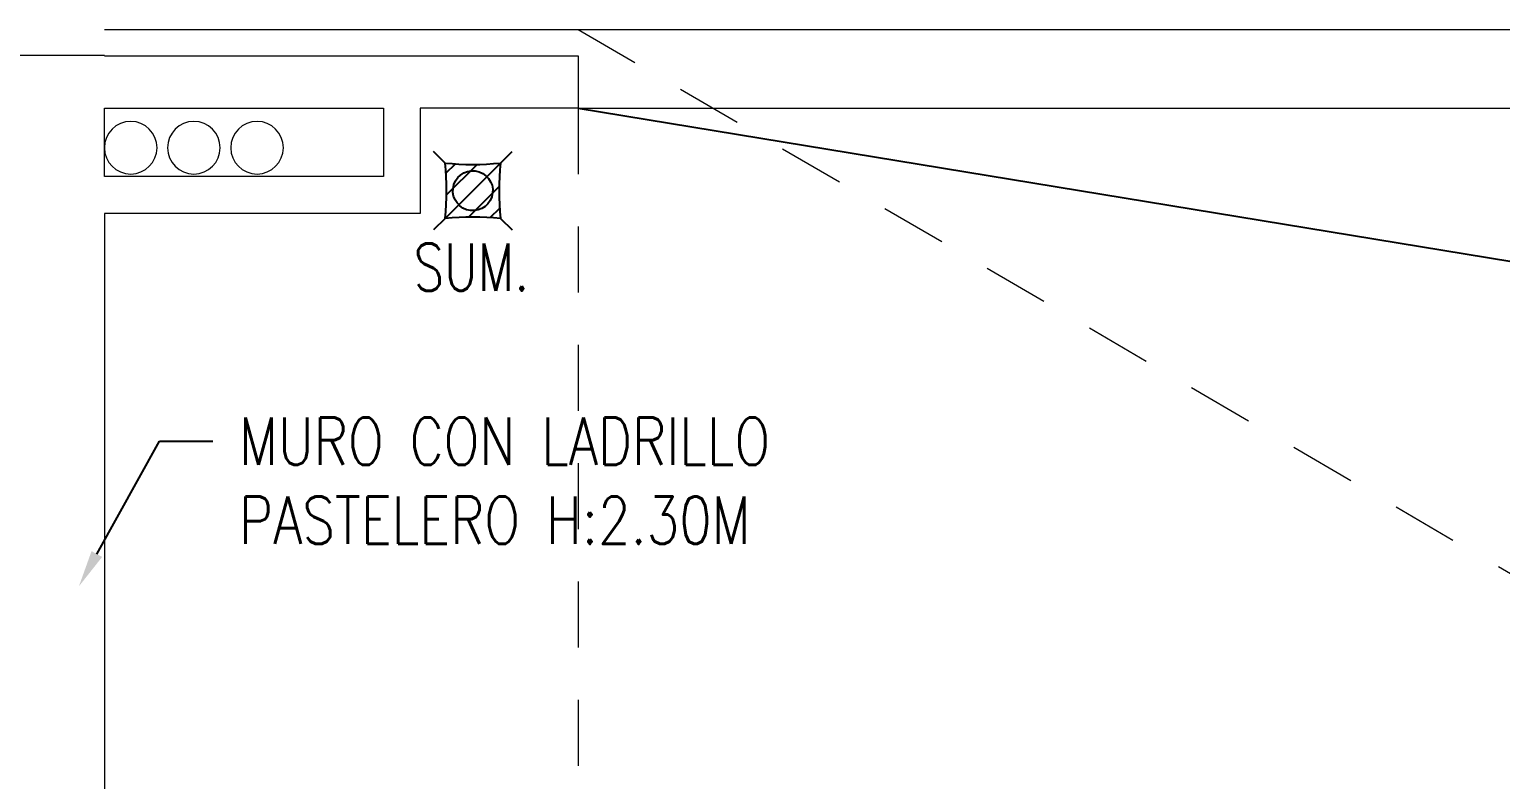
# Model space of a CAD drawing. Header units: millimetres. Extents: x -3 to 53, y -110 to 39.
# Drawn here: x 39.558 to 42.353, y -43.084 to -41.657 of the extents above; entities that cross this region are included whole.
import ezdxf
from ezdxf import colors
from ezdxf.entities.mleader import LeaderData, LeaderLine
from ezdxf.math import Vec2, Vec3

# ---------------------------------------------------------------- set-up
doc = ezdxf.new("R2010")
doc.units = ezdxf.units.MM
doc.linetypes.add('HIDDEN2', pattern=[0.1875, 0.125, -0.0625])
for name, color, linetype in [('A-MURO BAJO', 8, 'Continuous'), ('A-PROYECCIONES', 8, 'HIDDEN2'), ('A-TEXTO-INDICACIONES', 8, 'Continuous'), ('DLP_MOBILIARIO', 8, 'Continuous')]:
    doc.layers.add(name, color=color, linetype=linetype)
doc.layers.add('DLP_MURO ALTO', color=8, linetype='Continuous', lineweight=20)
doc.styles.add('ROMANS', font='ROMANS.shx', dxfattribs={"oblique": 10})
doc.styles.add('TXT_COTAS', font='romans.shx', dxfattribs={"width": 0.8})

# ---------------------------------------------------------------- blocks, each defined once
blk = doc.blocks.new('*U254')
at = {"color": 8}
for p, q in [((-0.0526, 0.0526), (-0.0746, 0.0746)), ((0.0526, 0.0526), (0.0746, 0.0746)), ((-0.0526, -0.0526), (0.0526, 0.0526)), ((-0.051, 0.0331), (-0.0331, 0.051)), ((-0.0501, -0.008), (0.008, 0.05)), ((-0.008, -0.05), (0.0501, 0.008)), ((-0.0526, -0.0526), (-0.0746, -0.0746)), ((0.0331, -0.051), (0.051, -0.0331)), ((0.0526, -0.0526), (0.0746, -0.0746))]:
    blk.add_line(p, q, dxfattribs=at)
for centre, major_axis, start_param, end_param in [((0, 0.5882), (0.1673, 0.5115), 3.359812, 3.55544), ((-0.5912, 0), (-0.5144, 0.1682), 3.360366, 3.554886), ((0, 0), (0.0118, 0.036), 5.813820330443059, 12.09700563762265), ((0.5912, 0), (-0.5144, 0.1682), 0.218773, 0.413293), ((0, -0.5882), (-0.5115, 0.1673), -1.352577, -1.156949)]:
    blk.add_ellipse(centre, major_axis=major_axis, ratio=1, start_param=start_param, end_param=end_param, dxfattribs=at)
at = {"layer": 'A-TEXTO-INDICACIONES', "color": 8, "style": 'ROMANS', "width": 0.75}
blk.add_text('SUM.', height=0.09, dxfattribs=at).set_placement((-0.1125, -0.1903))
blk = doc.blocks.new('IISS P11')
at = {"color": 8}
blk.add_line((39.25, -0.625), (46.625, -1.8375), dxfattribs=at)
at = {"ltscale": 0.05}
blk.add_blockref('*U254', (39.05, -0.7818), dxfattribs=at)
blk = doc.blocks.new('Duplex-1204')
at = {"layer": 'DLP_MURO ALTO', "color": 8, "lineweight": 0}
blk.add_line((12.7, -0.0499), (11.65, -0.05), dxfattribs=at)
blk = doc.blocks.new('DPTO 65_D2')
at = {"color": 8, "lineweight": 0}
for centre in [(1.2099, 6.15), (1.3299, 6.15), (1.4499, 6.15)]:
    blk.add_circle(centre, 0.05, dxfattribs=at)
at = {"layer": 'A-MURO BAJO', "color": 8, "lineweight": 0}
for p, q in [((1.4999, 6.375), (-7.0251, 6.375)), ((0.5999, 6.225), (-6.8751, 6.225))]:
    blk.add_line(p, q, dxfattribs=at)
at = {"layer": 'A-PROYECCIONES', "color": 8, "lineweight": 0}
blk.add_line((0.5999, 6.225), (0.6, 3.55), dxfattribs=at)
blk.add_lwpolyline([(0.5999, 6.375), (-4.1501, 3.6)], dxfattribs=at)
at = {"layer": 'DLP_MURO ALTO', "color": 8, "lineweight": 0}
for p, q in [((0.5999, 6.325), (0.5999, 6.225)), ((1.4999, 6.325), (0.5999, 6.325)), ((0.5999, 6.225), (0.8999, 6.225)), ((0.8999, 6.225), (0.8999, 6.025)), ((1.4999, 6.225), (0.9699, 6.225)), ((0.9699, 6.225), (0.9699, 6.095)), ((1.4999, 6.095), (1.4999, 6.225)), ((0.9699, 6.095), (1.4999, 6.095)), ((0.8999, 6.025), (1.4999, 6.025)), ((1.4999, 6.025), (1.4999, 3.5501))]:
    blk.add_line(p, q, dxfattribs=at)
blk = doc.blocks.new('TEXTO NOTAS P11')
at = {"layer": 'A-TEXTO-INDICACIONES'}
ml = blk.add_multileader_mtext('Standard', dxfattribs=at)
ml.set_content('\\pxsm1;MURO CON LADRILLO PASTELERO H:2.30M', color=256, style='TXT_COTAS')
ml.set_leader_properties(color=7)
ml.build(insert=Vec2(0, 0))
ml.multileader.update_dxf_attribs({"dogleg_length": 0.05, "arrow_head_size": 0.07})
ctx = ml.context
ctx.base_point, ctx.char_height, ctx.arrow_head_size, ctx.landing_gap_size, ctx.plane_origin = Vec3(38.5559, -1.2582), 0.09, 0.07, 0.05, Vec3(38.3519, -0.761)
notes = []
notes.append((ctx, [(0, (1, 1, 0), (38.4545, -1.2582), (1, 0), 0.1015, [(0, [(38.3017, -1.5338)], 0, [])])]))
ctx.mtext.insert, ctx.mtext.width, ctx.mtext.defined_height, ctx.mtext.flow_direction = Vec3(38.6059, -1.2132), 1.401215, 0.8046, 5
for ctx, leaders in notes:
    for number, flags, end, landing, length, lines in leaders:
        leader = LeaderData()
        leader.index, (leader.has_last_leader_line, leader.has_dogleg_vector, leader.attachment_direction) = number, flags
        leader.last_leader_point, leader.dogleg_vector, leader.dogleg_length = Vec3(end), Vec3(landing), length
        for number, points, colour, breaks in lines:
            line = LeaderLine()
            line.index, line.vertices, line.color, line.breaks = number, Vec3.list(points), colors.encode_raw_color(colour), breaks
            leader.lines.append(line)
        ctx.leaders.append(leader)
blk = doc.blocks.new('arq.')
at = {"color": 8}
blk.add_blockref('IISS P11', (102.5627, -39.2888), dxfattribs=at)
at = {"layer": 'DLP_MOBILIARIO', "color": 8}
blk.add_blockref('Duplex-1204', (128.2127, -39.7638), dxfattribs=at)
at = {"color": 8, "xscale": -1}
blk.add_blockref('DPTO 65_D2', (142.4126, -46.1388), dxfattribs=at)
at = {"layer": 'A-TEXTO-INDICACIONES', "color": 8}
blk.add_blockref('TEXTO NOTAS P11', (102.5627, -39.2888), dxfattribs=at)

msp = doc.modelspace()

# ---------------------------------------------------------------- block references
at = {"color": 7}
msp.add_blockref('arq.', (-101.2125, -1.8936), dxfattribs=at)

doc.saveas('drawing.dxf')
